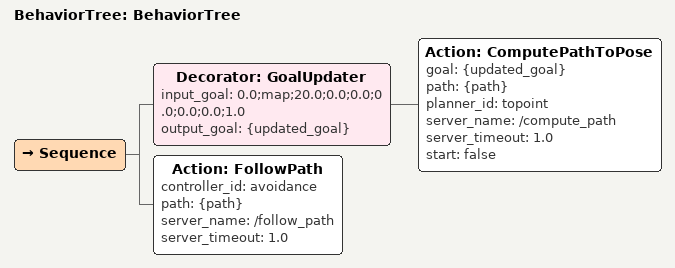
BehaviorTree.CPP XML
<?xml version="1.0"?>
<root main_tree_to_execute="BehaviorTree">
    <BehaviorTree ID="BehaviorTree">
        <Sequence>
            <Decorator ID="GoalUpdater" input_goal="0.0;map;20.0;0.0;0.0;0.0;0.0;0.0;1.0" output_goal="{updated_goal}">
                <Action ID="ComputePathToPose" goal="{updated_goal}" path="{path}" planner_id="topoint" server_name="/compute_path" server_timeout="1.0" start="false"/>
            </Decorator>
            <Action ID="FollowPath" controller_id="avoidance" path="{path}" server_name="/follow_path" server_timeout="1.0"/>
        </Sequence>
    </BehaviorTree>
</root>
